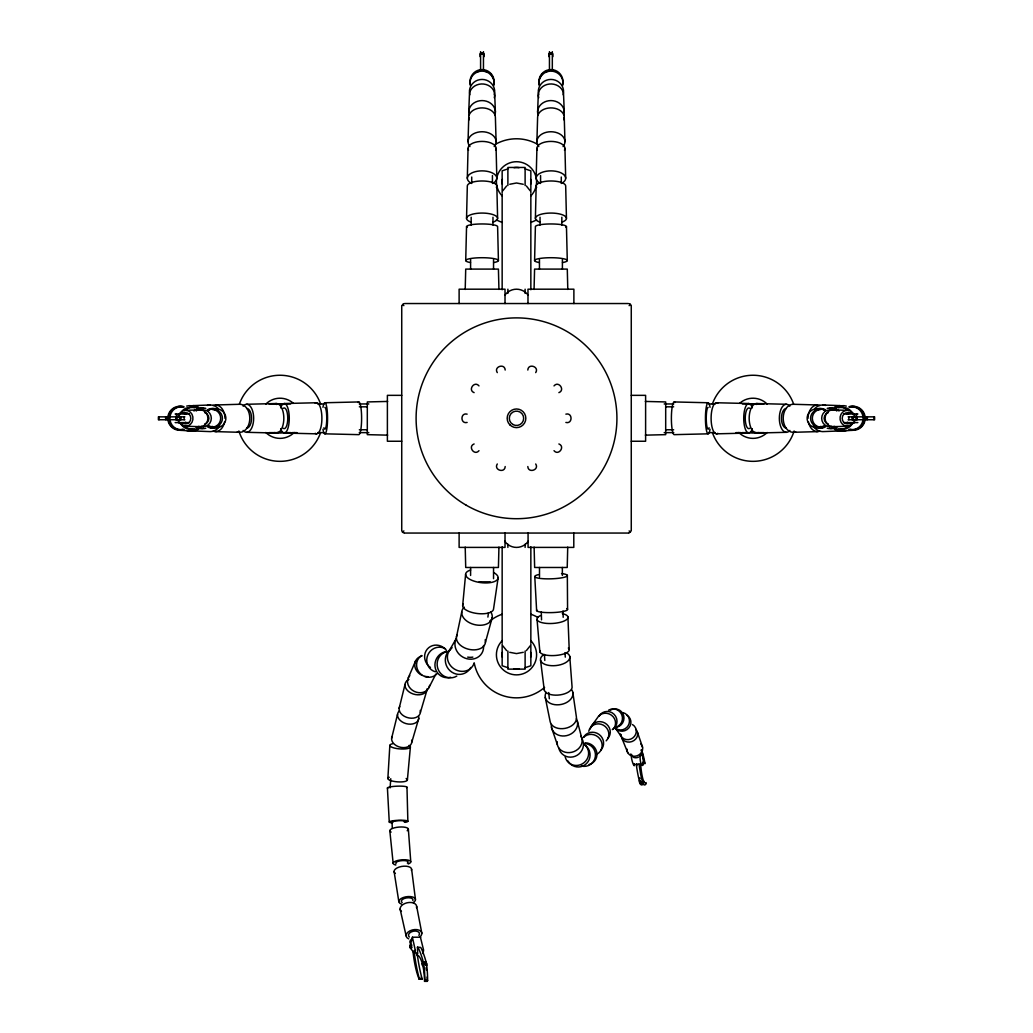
<?xml version="1.0" encoding="UTF-8"?>
<svg xmlns="http://www.w3.org/2000/svg" width="1033" height="1033" viewBox="0 0 1033 1033"><rect width="100%" height="100%" fill="white"/><g stroke="black" fill="none" stroke-linecap="round" stroke-linejoin="round"><path stroke-width="1.5" d="M466.542 218.376L467.316 186.017A14.759 5.049 0 0 1 483.999 181.02A14.759 5.049 0 0 1 496.331 187.322M465.715 260.561L466.542 226.653M534.577 260.561L535.391 226.653A15.534 2.699 0 0 1 552.952 223.98A15.534 2.699 0 0 1 565.929 227.35M535.391 218.376L536.166 186.017M467.316 178.244L468.052 148.429M465.212 289.447L465.715 269.096L498.423 269.096L498.939 289.447M498.939 547.141L498.423 567.479L465.715 567.479L465.212 547.141M536.166 178.244L536.902 148.429M534.061 289.447L534.577 269.096L567.285 269.096L567.788 289.447M567.724 547.141L567.22 567.479L534.642 567.479L534.126 547.141M468.052 141.663L468.75 117.323M536.902 141.663L537.612 117.323A13.326 9.413 0 0 1 552.668 107.974A13.326 9.413 0 0 1 563.798 119.751M468.75 112.119L469.421 94.907A12.654 10.963 0 0 1 483.728 84.047A12.654 10.963 0 0 1 494.291 97.748M537.612 112.119L538.27 94.907M642.642 784.538A34.438 5.978 90 0 1 640.086 783.621L640.318 782.562M642.952 782.794C643.146 776.054 643.972 787.262 643.365 780.457A26.238 4.558 90 0 0 646.09 782.627L645.974 783.97A34.438 5.978 -90 0 1 642.913 783.621L642.952 782.794L640.189 782.82M634.636 764.562L634.52 763.865M639.944 780.78C639.53 786.294 639.143 777.371 639.853 781.258M643.004 763.865C642.423 767.584 642.5 759.449 643.004 763.49M387.866 778.508L389.841 745.4M390.087 787.895L390.771 778.714M631.718 754.477C629.975 756.608 634.882 770.269 634.507 764.213M640.189 754.477C639.156 767.48 646.232 771.974 641.906 750.875M407.389 779.915L410.398 746.885M462.668 605.532L465.625 574.232M487.899 617.088L488.428 612.75M426.113 963.854C426.939 960.767 427.016 967.882 426.125 964.951M498.126 577.821L493.554 608.928A15.534 6.34 6.9 0 1 475.735 613.292A15.534 6.34 6.9 0 1 463.288 603.943M505.189 466.542C504.827 473.643 493.412 469.938 497.286 463.972M527.811 370.046C528.173 362.945 539.588 366.65 535.714 372.616M634.469 764.536L634.03 763.736M640.228 765.066L639.956 765.853L639.195 764.11L636.367 764.11L636.496 766.073A80.858 14.036 -90 0 0 639.75 782.433L642.797 782.213L642.862 778.882A32.707 5.682 90 0 1 640.667 764.355M456.418 637.18L461.751 611.91M399.138 708.38L405.013 684.44M391.623 738.259L397.524 714.332M426.138 965.493C427.081 961.336 422.342 964.047 423.026 966.591A26.238 6.792 -90 0 1 424.55 981.35L427.313 981.35L427.61 980.433A34.438 8.91 -90 0 0 426.435 963.389M485.407 642.41L492.263 617.398M411.818 742.12L418.778 718.387M420.392 712.434L427.378 688.701A11.415 7.967 15.1 0 1 411.095 693.117A11.415 7.967 15.1 0 1 408.9 679.43M424.55 981.35L424.847 980.433A34.438 8.91 -90 0 0 423.672 963.389M420.496 937.525L423.582 950.05L423.052 953.704M401.837 305.652L403.864 303.625M631.163 530.923L629.136 532.963M411.625 944.937L411.638 947.778M425.673 963.26L426.022 961.788A80.858 20.931 -90 0 0 420.754 947.442L417.435 947.209L417.668 953.691L417.125 952.878M408.332 677.738L415.602 660.888M428.863 687.746L435.823 674.136M448.593 651.862L456.199 638.678A14.759 13.222 32.8 0 0 466.955 658.744A14.759 13.222 32.8 0 0 483.521 645.522M502.735 190.847L506.622 185.979M530.265 645.741L526.378 650.596M591.108 726.599L597.332 717.935A9.788 9.31 32.9 0 1 611.42 715.159A9.788 9.31 32.9 0 1 613.034 729.35M528.16 541.215L526.649 543.203A14.346 14.346 0 0 1 506.351 543.203L504.84 541.215M410.346 947.765C411.818 942.78 407.725 947.661 411.754 947.752M422.975 950.153L422.988 952.8M639.75 782.433L642.797 782.213M403.864 532.963L402.573 532.215L403.864 530.923M629.136 305.652L630.427 304.373L631.163 305.652M478.989 450.685C474.521 456.212 467.458 446.501 474.108 443.958M554.011 385.903C558.479 380.376 565.542 390.087 558.892 392.63M412.451 937.215L409.752 947.287L414.75 953.704L415.343 950.554L412.399 937.215L420.715 937.215M412.916 950.98A60.301 15.611 -90 0 0 419.114 979.103L422.148 978.935A89.781 23.242 -90 0 1 417.371 955.047M419.114 979.103L422.148 978.935M507.887 168.896L502.154 170.832L502.154 192.784M525.113 667.692L530.846 665.756L530.846 643.804M509.747 184.274L516.5 182.996L523.253 184.274M523.253 652.314L516.5 653.592L509.747 652.314M467.123 422.445C460.253 424.292 460.253 412.296 467.123 414.143M565.877 414.143C572.747 412.296 572.747 424.292 565.877 422.445M417.435 947.209L417.978 947.442A80.858 20.931 90 0 1 423.246 961.788L423.272 963.04L426.048 963.04M843.148 430.942L852.057 430.309M193.119 405.633L210.332 404.975M839.881 430.942L822.668 431.613A13.326 11.531 -90 0 1 813.216 425.932M215.523 404.975L239.863 404.277A14.023 9.917 -90 0 1 249.702 420.121A14.023 9.917 -90 0 1 237.306 431.833M185.733 410.321L200.286 409.894M832.714 426.694L847.267 426.267M793.137 432.31L817.477 431.613M246.642 404.277L276.457 403.529M387.659 401.437L367.309 401.94L367.309 434.648L387.659 435.151M645.341 435.151L665.691 434.648L665.691 401.94L645.341 401.437M756.543 433.047L786.358 432.31M284.23 403.529L316.576 402.754M324.866 402.754L358.761 401.94M708.134 433.834L674.239 434.648A16.347 2.841 -90 0 1 671.411 416.157A16.347 2.841 -90 0 1 674.962 402.496M716.424 433.834L748.77 433.047M480.59 52.967L483.457 52.967M549.453 52.967L552.319 52.967M480.59 53.793L483.457 53.793M549.453 53.793L552.319 53.793M480.59 54.155L483.457 54.155M549.453 54.155L552.319 54.155M404.6 303.534L628.4 303.534M401.734 395.342L387.388 395.342L387.388 441.246L401.734 441.246M631.266 395.342L645.612 395.342L645.612 441.246L631.266 441.246M269.045 403.955L290.609 403.955M317.725 403.955L324.117 403.955M359.239 403.955L368.807 403.955M664.193 403.955L673.761 403.955M708.883 403.955L715.275 403.955M742.391 403.955L763.955 403.955M359.342 406.821L367.309 406.821M665.691 406.821L673.658 406.821M175.158 413.988L189.413 413.988M843.587 413.988L857.842 413.988M177.043 416.286L179.897 416.286M853.103 416.286L855.957 416.286M184.868 416.854L158.398 416.854L158.398 419.734L184.868 419.734M848.132 416.854L874.602 416.854L874.602 419.734L848.132 419.734M177.043 420.302L179.897 420.302M853.103 420.302L855.957 420.302M175.158 422.6L189.413 422.6M843.587 422.6L857.842 422.6M359.342 429.767L367.309 429.767M665.691 429.767L673.658 429.767M269.045 432.633L290.983 432.633M292.184 432.633L296.975 432.633M317.725 432.633L324.117 432.633M359.239 432.633L368.807 432.633M664.193 432.633L673.761 432.633M708.883 432.633L715.275 432.633M736.025 432.633L740.816 432.633M742.017 432.633L763.955 432.633M404.6 533.054L628.4 533.054M479.105 581.824L490.184 581.824M640.086 783.621L642.913 783.621M410.217 944.95L411.599 944.95M423.246 961.788L426.022 961.788M423.478 963.789L426.242 963.789M424.847 980.433L427.61 980.433M756.543 403.529L786.358 404.277M716.424 402.754L748.77 403.529M674.239 401.94L708.134 402.754M284.23 433.047L316.576 433.834M324.866 433.834L358.761 434.648A16.347 2.841 -90 0 0 361.589 416.157A16.347 2.841 -90 0 0 358.038 402.496M246.642 432.31L276.457 433.047M817.477 404.975L793.137 404.277A14.023 9.917 -90 0 0 783.298 420.121A14.023 9.917 -90 0 0 795.694 431.833M832.714 409.894L847.267 410.321M185.733 426.267L200.286 426.694M215.523 431.613L239.863 432.31M822.668 404.975L839.881 405.633M193.119 430.942L210.332 431.613A13.326 11.531 -90 0 0 219.784 425.932M180.943 430.309L189.852 430.942M525.113 168.896L530.846 170.832L530.846 192.784M507.887 667.692L502.154 665.756L502.154 643.804M629.136 303.625L630.427 304.373M474.108 392.63C467.458 390.087 474.521 380.376 478.989 385.903M558.892 443.958C565.542 446.501 558.479 456.212 554.011 450.685M526.378 185.979L530.265 190.847M506.622 650.596L502.735 645.741M423.272 963.04L422.458 964.215A32.707 8.471 -90 0 0 418.029 955.396A4.3 1.11 -90 0 1 416.557 953.201M402.573 304.373L403.864 305.652M629.136 530.923L630.427 532.215M402.573 532.215L401.837 530.923M615.384 728.175L620.665 735.638M497.286 372.616C493.412 366.65 504.827 362.945 505.189 370.046M535.714 463.972C539.588 469.938 528.173 473.643 527.811 466.542M621.943 738.311L627.728 752.67M636.367 764.11L636.935 765.66M637.555 732.539L642.565 747.195M551.48 727.452L557.303 744.509M577.421 721.473L581.953 738.84M400.12 909.066L406.111 935.833M545.269 697.495L550.176 721.705A13.326 9.271 -9.9 0 0 565.09 728.368A13.326 9.271 -9.9 0 0 576.375 716.837L572.824 692.355M416.661 906.341L421.826 933.238M394.089 871.503L398.828 901.628M411.625 869.308L415.473 899.536M540.543 660.242L544.262 689.967M389.815 830.752L393.16 863.304M548.717 692.536L549.336 698.747M639.969 782.213L639.918 781.516M537.044 619.593L539.859 651.875M569.764 656.433L572.024 686.338A14.023 6.908 -5.7 0 1 557.859 695.106A14.023 6.908 -5.7 0 1 544.339 688.159M408.358 829.189L410.772 861.819M565.012 652.649L565.296 657.143M544.43 654.483L544.804 660.474M534.784 576.763L536.631 610.632M387.414 788.011L389.26 822.01M564.25 112.119L563.579 94.907A12.654 10.963 0 0 0 549.272 84.047A12.654 10.963 0 0 0 538.709 97.748M567.918 616.843L569.196 649.266M494.73 94.907L495.388 112.119M392.036 821.906L392.295 828.285M639.195 764.11L639.311 766.073A80.858 14.036 90 0 0 642.578 782.433M562.998 611.007L563.192 617.295M541.292 611.988L541.537 619.839M564.25 117.323L564.948 141.663M496.098 141.663L495.388 117.323A13.326 9.413 0 0 0 480.332 107.974A13.326 9.413 0 0 0 469.202 119.751M406.976 787.236L407.854 821.274M564.948 148.429L565.684 178.244M566.458 218.376L565.684 186.017A14.759 5.049 0 0 0 549.001 181.02A14.759 5.049 0 0 0 536.669 187.322M566.458 226.653L567.285 260.561M496.098 148.429L496.834 178.244M496.834 186.017L497.609 218.376M498.423 260.561L497.609 226.653A15.534 2.699 0 0 0 480.048 223.98A15.534 2.699 0 0 0 467.071 227.35M567.337 575.291L567.569 609.238M874.021 416.854L874.021 419.734M867.358 416.854L867.358 419.734M866.016 416.854L866.016 419.734M857.016 416.854L857.016 419.734M856.706 416.854L856.706 419.734M856.654 413.988L856.654 415.421M855.957 416.854L855.957 419.734M854.472 413.988L854.472 416.854M854.472 419.734L854.472 422.6M853.426 416.854L853.426 419.734M853.103 416.854L853.103 419.734M852.741 416.854L852.741 419.734M852.018 416.854L852.018 419.734M848.842 416.854L848.842 419.734M631.266 306.401L631.266 530.187M573.883 303.534L573.883 289.188L527.979 289.188L527.979 303.534M573.793 533.054L573.793 547.4L528.07 547.4L528.07 533.054M562.404 259.541L562.404 269.096M562.365 567.479L562.365 575.458M561.836 217.24L561.836 225.091M561.281 177.03L561.281 183.022M552.887 53.768L552.887 56.634M552.319 51.65L552.319 70.631M549.453 51.65L549.453 70.631M548.872 53.768L548.872 56.634M546.586 70.735L546.586 72.026M540.569 175.533L540.569 183.022M540.027 217.24L540.027 225.091M539.458 259.541L539.458 269.096M539.497 567.479L539.497 577.047M530.846 193.984L530.846 289.757M530.846 546.819L530.846 642.603M525.113 185.514L525.113 167.462L507.887 167.462L507.887 185.514M525.113 289.188L525.113 293.385M525.113 544.236L525.113 547.4M525.113 651.061L525.113 669.126L507.887 669.126L507.887 651.061M507.887 289.188L507.887 293.385M507.887 544.236L507.887 547.4M505.021 303.534L505.021 289.188L459.117 289.188L459.117 303.534M505.021 533.054L505.021 547.4L459.117 547.4L459.117 533.054M502.154 193.984L502.154 289.757M502.154 546.819L502.154 642.603M493.542 259.541L493.542 269.096M493.542 567.479L493.542 578.648M492.973 217.24L492.973 225.091M492.431 175.533L492.431 183.022M486.336 70.735L486.336 72.026M484.038 53.768L484.038 56.634M483.457 51.65L483.457 70.631M480.59 51.65L480.59 70.631M480.022 53.768L480.022 56.634M477.724 70.735L477.724 72.026M471.719 177.03L471.719 183.022M471.164 217.24L471.164 225.091M470.596 259.541L470.596 269.096M470.596 567.479L470.596 575.458M401.734 306.401L401.734 530.187M184.158 416.854L184.158 419.734M180.982 416.854L180.982 419.734M180.258 416.854L180.258 419.734M179.897 416.854L179.897 419.734M179.574 416.854L179.574 419.734M178.58 415.421L178.58 413.988L178.528 416.854M178.528 419.734L178.528 422.6M177.043 416.854L177.043 419.734M176.346 413.988L176.346 415.421M176.294 416.854L176.294 419.734M175.984 416.854L175.984 419.734M166.984 416.854L166.984 419.734M165.642 416.854L165.642 419.734M158.979 416.854L158.979 419.734M419.372 978.935A89.781 23.242 -90 0 1 414.233 952.336M421.89 979.103A60.301 15.611 -90 0 1 421.154 977.231M426.035 967.753A26.238 6.792 -90 0 1 426.448 970.219M427.146 977.011A26.238 6.792 -90 0 1 427.313 981.35M427.907 676.68A12.022 10.175 25.2 0 1 424.847 676.331M421.903 675.272A12.022 10.175 25.2 0 1 414.698 664.774A12.022 10.175 25.2 0 1 421.955 655.968M429.625 685.331A11.415 9.671 25.2 0 1 414.31 691.4A11.415 9.671 25.2 0 1 409.791 675.659M401.45 904.082A8.393 3.912 -8.1 0 1 401.075 898.555A8.393 3.912 -8.1 0 1 412.851 897.07A8.393 3.912 -8.1 0 1 413.226 902.597M395.407 873.414A8.832 4.106 -8.1 0 1 401.437 866.48A8.832 4.106 -8.1 0 1 411.392 870.406M402.186 902.584A5.888 2.737 -8.1 0 1 406.201 897.961A5.888 2.737 -8.1 0 1 412.838 900.582M418.636 716.36A10.847 7.567 15.1 0 1 405.943 723.591A10.847 7.567 15.1 0 1 399.371 710.82M411.676 740.183A10.304 7.179 15.1 0 1 400.933 747.375A10.304 7.179 15.1 0 1 392.178 736.464M420.237 710.407A10.847 7.567 15.1 0 1 408.926 717.961A10.847 7.567 15.1 0 1 399.719 706.482M430.477 667.447A12.654 11.867 46.5 0 1 428.76 666.078M427.998 665.291A12.654 11.867 46.5 0 1 428.785 647.639A12.654 11.867 46.5 0 1 446.411 650.338M436.933 673.852A12.022 11.273 46.5 0 1 419.437 672.703A12.022 11.273 46.5 0 1 421.748 655.49M456.806 676.073A13.326 12.77 64.9 0 1 438.276 669.681A13.326 12.77 64.9 0 1 446.282 651.849M470.803 667.447A14.023 13.442 64.9 0 1 450.026 670.74A14.023 13.442 64.9 0 1 450.737 649.086M410.747 943.723A5.591 3.383 -11.8 0 1 412.335 938.765M408.719 938.868A7.98 4.829 -11.8 0 1 408.1 932.037A7.98 4.829 -11.8 0 1 419.217 930.204A7.98 4.829 -11.8 0 1 419.837 937.034M401.45 911.429A8.393 5.088 -11.8 0 1 406.847 902.842A8.393 5.088 -11.8 0 1 416.493 907.697M409.352 937.008A5.591 3.383 -11.8 0 1 413.665 931.146A5.591 3.383 -11.8 0 1 418.894 935.446M490.74 611.91A15.534 10.253 13.6 0 1 475.955 624.913A15.534 10.253 13.6 0 1 464.321 607.146M485.174 639.789A14.759 9.736 13.6 0 1 469.912 649.537A14.759 9.736 13.6 0 1 457.167 634.753M472.856 657.104A10.356 6.831 13.6 0 1 467.678 657.104M409.068 745.4A10.304 2.776 4.3 0 1 405.93 748.848A10.304 2.776 4.3 0 1 392.178 747.363A10.304 2.776 4.3 0 1 392.914 743.657M406.137 778.508A9.788 2.634 4.3 0 1 397.537 781.852A9.788 2.634 4.3 0 1 389.221 777.281M392.011 822.875A9.297 1.369 -2.3 0 1 391.972 820.938A9.297 1.369 -2.3 0 1 405.117 820.409A9.297 1.369 -2.3 0 1 405.156 822.358M387.749 788.373A9.788 1.446 -2.3 0 1 397.163 786.178A9.788 1.446 -2.3 0 1 406.653 787.624M392.927 822.345A6.534 0.968 -2.3 0 1 398.544 820.68A6.534 0.968 -2.3 0 1 404.213 821.906M452.118 647.704A14.023 12.564 32.8 0 0 453.823 668.687A14.023 12.564 32.8 0 0 474.186 662.812A43.037 43.037 0 0 0 544.585 687.397M493.645 572.566A16.347 6.676 6.9 0 1 493.103 582.018A16.347 6.676 6.9 0 1 470.118 579.487A16.347 6.676 6.9 0 1 470.661 570.035M395.82 865.034A8.832 2.75 -5 0 1 395.652 861.135A8.832 2.75 -5 0 1 408.1 860.102A8.832 2.75 -5 0 1 408.267 863.988M391.12 832.094A9.297 2.892 -5 0 1 398.97 827.071A9.297 2.892 -5 0 1 407.183 830.752M396.013 863.562A6.198 1.924 -5 0 1 402.689 860.579A6.198 1.924 -5 0 1 407.351 863.084M435.371 671.786A12.654 12.099 -61.2 0 1 427.869 654.883A12.654 12.099 -61.2 0 1 445.494 648.827M450.659 677.274A13.326 12.732 -61.2 0 1 435.048 666.814A13.326 12.732 -61.2 0 1 447.16 651.397M182.931 429.909A12.022 12.022 0 0 1 167.798 418.288A12.022 12.022 0 0 1 182.931 406.679M182.776 429.328A11.415 11.415 0 0 1 168.405 418.288A11.415 11.415 0 0 1 182.776 407.26M212.127 409.455A8.832 8.535 -90 0 1 220.378 420.586A8.832 8.535 -90 0 1 207.853 425.945M207.853 410.643A8.832 8.535 -90 0 1 209.919 409.752M201.112 410.178A8.393 8.109 -90 0 1 211.326 418.288A8.393 8.109 -90 0 1 201.112 426.397M204.689 412.606A5.888 5.694 -90 0 1 204.689 423.982M194.785 428.772A10.847 10.485 -90 0 1 184.662 425.97M184.662 410.618A10.847 10.485 -90 0 1 194.785 407.815M203.566 428.243A10.304 9.956 90 0 1 196.012 427.223M193.946 411.005A10.304 9.956 90 0 1 203.566 408.332M183.797 429.328A11.415 11.027 -90 0 1 169.903 418.288A11.415 11.027 -90 0 1 183.797 407.26M192.564 428.772A10.847 10.485 -90 0 1 180.775 423.724M180.775 412.864A10.847 10.485 -90 0 1 189.852 407.441M197.703 427.985A12.654 12.228 90 0 1 186.689 430.516M186.689 406.072A12.654 12.228 90 0 1 197.703 408.603M177.934 406.679A12.022 11.608 -90 0 1 183.939 406.679M183.939 429.909A12.022 11.608 -90 0 1 177.934 429.909M175.132 428.708A12.022 11.608 -90 0 1 172.731 426.797M224.626 421.735A13.326 9.413 90 0 1 213.082 431.161M213.082 405.427A13.326 9.413 90 0 1 224.626 414.84M224.794 415.976A13.326 9.413 90 0 1 224.949 418.288M178.502 414.336A5.591 5.075 -90 0 1 185.682 414.336M185.682 422.252A5.591 5.075 -90 0 1 178.502 422.252M198.31 410.178A8.393 7.605 -90 0 1 207.891 418.288A8.393 7.605 -90 0 1 198.31 426.397M179.471 414.31A7.98 7.231 -90 0 1 190.382 412.18A7.98 7.231 -90 0 1 190.382 424.408A7.98 7.231 -90 0 1 179.471 422.277M183.203 413.445A5.591 5.075 90 0 1 190.808 418.288A5.591 5.075 90 0 1 183.203 423.143M315.207 403.283A15.534 5.32 -90 0 1 321.896 418.288A15.534 5.32 -90 0 1 315.207 433.305M280.653 407.854A14.759 5.049 -90 0 1 287.794 407.854A14.759 5.049 -90 0 1 287.794 428.734A14.759 5.049 -90 0 1 280.653 428.734M283.313 408.293A10.356 3.538 90 0 1 287.768 418.288A10.356 3.538 90 0 1 283.313 428.295M207.401 409.817A9.788 9.452 -90 0 1 216.853 409.817M214.58 427.752A9.788 9.452 -90 0 1 207.401 426.771M205.787 428.243A10.304 9.956 -90 0 1 198.233 427.223M196.18 411.005A10.304 9.956 -90 0 1 205.787 408.332M208.743 409.817A9.788 9.749 -90 0 1 218.492 409.817M216.142 427.752A9.788 9.749 -90 0 1 208.743 426.771M214.218 409.313A9.297 9.271 -90 0 1 225.801 419.514A9.297 9.271 -90 0 1 211.985 426.345M274.546 404.032A14.759 7.386 -90 0 1 283.83 418.288A14.759 7.386 -90 0 1 274.546 432.556M243.129 406.15A14.023 7.011 -90 0 1 253.653 418.288A14.023 7.011 -90 0 1 243.129 430.438M246.642 408.448A9.839 4.92 -90 0 1 251.561 418.288A9.839 4.92 -90 0 1 246.642 428.127M322.955 407.312A15.534 2.699 90 0 1 326.764 407.312A15.534 2.699 90 0 1 326.764 429.276A15.534 2.699 90 0 1 322.955 429.276M324.866 407.389A10.898 1.898 -90 0 1 326.686 421.115A10.898 1.898 -90 0 1 323.91 427.739M213.611 409.455A8.832 8.806 -90 0 1 222.121 420.586A8.832 8.806 -90 0 1 209.208 425.945M207.349 405.427A13.326 11.531 -90 0 1 218.492 408.874M198.594 429.25A12.654 10.963 90 0 1 190.279 430.516M190.279 406.072A12.654 10.963 90 0 1 198.594 407.338M850.069 406.679A12.022 12.022 0 0 1 865.202 418.288A12.022 12.022 0 0 1 850.069 429.909M850.224 407.26A11.415 11.415 0 0 1 864.595 418.288A11.415 11.415 0 0 1 850.224 429.328M823.081 409.752A8.832 8.535 -90 0 1 825.147 410.643M825.147 425.945A8.832 8.535 -90 0 1 812.622 420.586A8.832 8.535 -90 0 1 820.873 409.455M831.888 426.397A8.393 8.109 -90 0 1 821.674 418.288A8.393 8.109 -90 0 1 831.888 410.178M828.311 423.982A5.888 5.694 -90 0 1 828.311 412.606M838.215 407.815A10.847 10.485 -90 0 1 848.338 410.618M848.338 425.97A10.847 10.485 -90 0 1 838.215 428.772M829.434 408.332A10.304 9.956 -90 0 1 839.054 411.005M836.988 427.223A10.304 9.956 -90 0 1 829.434 428.243M849.203 407.26A11.415 11.027 -90 0 1 863.097 418.288A11.415 11.027 -90 0 1 849.203 429.328M843.148 407.441A10.847 10.485 -90 0 1 852.225 412.864M852.225 423.724A10.847 10.485 -90 0 1 840.436 428.772M846.311 430.516A12.654 12.228 -90 0 1 835.297 427.985M835.297 408.603A12.654 12.228 -90 0 1 846.311 406.072M849.061 406.679A12.022 11.608 -90 0 1 855.066 406.679M860.269 426.797A12.022 11.608 -90 0 1 857.868 428.708M855.066 429.909A12.022 11.608 -90 0 1 849.061 429.909M819.918 431.161A13.326 9.413 90 0 1 808.374 421.735M808.051 418.288A13.326 9.413 90 0 1 808.206 415.976M808.374 414.84A13.326 9.413 90 0 1 819.918 405.427M847.318 414.336A5.591 5.075 -90 0 1 854.498 414.336M854.498 422.252A5.591 5.075 -90 0 1 847.318 422.252M834.69 426.397A8.393 7.605 -90 0 1 825.109 418.288A8.393 7.605 -90 0 1 834.69 410.178M853.529 422.277A7.98 7.231 -90 0 1 842.618 424.408A7.98 7.231 -90 0 1 842.618 412.18A7.98 7.231 -90 0 1 853.529 414.31M849.797 423.143A5.591 5.075 -90 0 1 842.192 418.288A5.591 5.075 -90 0 1 849.797 413.445M717.793 433.305A15.534 5.32 -90 0 1 711.104 418.288A15.534 5.32 -90 0 1 717.793 403.283M752.347 428.734A14.759 5.049 -90 0 1 745.206 428.734A14.759 5.049 -90 0 1 745.206 407.854A14.759 5.049 -90 0 1 752.347 407.854M749.687 428.295A10.356 3.538 -90 0 1 745.232 418.288A10.356 3.538 -90 0 1 749.687 408.293M827.213 408.332A10.304 9.956 -90 0 1 836.82 411.005M834.767 427.223A10.304 9.956 -90 0 1 827.213 428.243M816.147 409.817A9.788 9.452 -90 0 1 825.599 409.817M825.599 426.771A9.788 9.452 -90 0 1 818.42 427.752M821.015 426.345A9.297 9.271 -90 0 1 807.199 419.514A9.297 9.271 -90 0 1 818.782 409.313M814.508 409.817A9.788 9.749 -90 0 1 824.257 409.817M824.257 426.771A9.788 9.749 -90 0 1 816.858 427.752M758.454 432.556A14.759 7.386 -90 0 1 749.17 418.288A14.759 7.386 -90 0 1 758.454 404.032M789.871 430.438A14.023 7.011 -90 0 1 779.347 418.288A14.023 7.011 -90 0 1 789.871 406.15M786.358 428.127A9.839 4.92 -90 0 1 781.439 418.288A9.839 4.92 -90 0 1 786.358 408.448M710.045 429.276A15.534 2.699 90 0 1 706.236 429.276A15.534 2.699 90 0 1 706.236 407.312A15.534 2.699 90 0 1 710.045 407.312M709.09 427.739A10.898 1.898 -90 0 1 706.314 421.115A10.898 1.898 -90 0 1 708.134 407.389M823.792 425.945A8.832 8.806 -90 0 1 810.879 420.586A8.832 8.806 -90 0 1 819.389 409.455M814.508 408.874A13.326 11.531 -90 0 1 825.651 405.427M842.721 430.516A12.654 10.963 -90 0 1 834.406 429.25M834.406 407.338A12.654 10.963 -90 0 1 842.721 406.072M504.75 295.309A14.346 14.346 0 0 1 528.25 295.309M640.034 778.882A32.707 5.682 -90 0 1 639.776 777.901M641.39 749.816A60.301 10.472 -90 0 1 644.837 762.78L644.85 763.787A89.781 15.585 90 0 0 642.061 755.33M584.161 744.561A12.022 11.841 -90 0 1 586.615 763.464A12.022 11.841 -90 0 1 567.982 760.985M584.213 743.553A11.415 11.247 -90 0 1 595.37 756.466A11.415 11.247 -90 0 1 581.308 765.995M626.928 715.275A8.832 8.406 -32.9 0 1 628.89 727.865A8.832 8.406 -32.9 0 1 615.797 728.704M632.467 724.559A8.393 7.98 -32.9 0 1 632.738 738.014A8.393 7.98 -32.9 0 1 619.929 733.675M600.806 750.126A10.847 10.317 32.9 0 0 599.024 734.398A10.847 10.317 32.9 0 0 583.413 737.472A10.847 10.317 32.9 0 1 599.644 738.569A10.847 10.317 32.9 0 1 597.229 754.025M588.758 731.235A10.304 9.801 32.9 0 1 603.349 725.179A10.304 9.801 32.9 0 1 606.19 740.842M585.182 742.83A11.415 10.859 32.9 0 1 589.094 764.51M582.07 738.827A12.654 12.034 -32.9 0 1 575.239 756.233A12.654 12.034 -32.9 0 1 558.814 748.112M585.53 745.645A12.022 11.44 -32.9 0 1 582.225 763.916A12.022 11.44 -32.9 0 1 565.193 756.866M571.869 689.967A14.023 9.762 -9.9 0 1 559.137 704.751A14.023 9.762 -9.9 0 1 546.16 692.355M635.695 729.13A8.393 7.489 -20.4 0 1 632.002 741.539A8.393 7.489 -20.4 0 1 621.143 734.515M640.796 743.954A7.98 7.115 -20.4 0 1 637.296 755.743A7.98 7.115 -20.4 0 1 626.966 749.067M641.157 750.165A5.591 4.997 -20.4 0 1 639.789 756.285M638.575 757.086A5.591 4.997 -20.4 0 1 633.074 757.086M631.989 756.285A5.591 4.997 -20.4 0 1 630.75 754.013M562.326 613.615A15.534 5.23 -3.6 0 1 564.47 620.872A15.534 5.23 -3.6 0 1 542.635 622.822A15.534 5.23 -3.6 0 1 540.504 615.552M568.318 648.04A14.759 4.971 -3.6 0 1 555.961 655.439A14.759 4.971 -3.6 0 1 539.988 650.57M590.205 729.001A10.304 9.801 32.9 0 1 604.796 722.958A10.304 9.801 32.9 0 1 607.636 738.621M598.946 716.295A9.788 9.607 63.3 0 1 614.08 714.281A9.788 9.607 63.3 0 1 612.311 729.621M608.618 710.149A9.297 9.129 63.3 0 1 621.737 714.629A9.297 9.129 63.3 0 1 615.823 727.129M567.001 653.114A14.759 7.27 -5.7 0 1 564.87 663.083A14.759 7.27 -5.7 0 1 544.998 664.387A14.759 7.27 -5.7 0 1 543.681 654.651M561.539 573.573A16.347 2.802 -1.8 0 1 563.605 577.447A16.347 2.802 -1.8 0 1 540.582 578.48A16.347 2.802 -1.8 0 1 538.503 574.606M566.678 608.579A15.534 2.66 -1.8 0 1 553.494 612.543A15.534 2.66 -1.8 0 1 536.798 609.935M610.348 710.149A9.297 9.129 -63.3 0 1 623.7 715.779A9.297 9.129 -63.3 0 1 614.674 727.439M623.144 712.68A8.832 8.664 -63.3 0 1 628.232 725.579A8.832 8.664 -63.3 0 1 614.519 727.4M576.388 718.697A13.326 11.363 -16.7 0 1 566.73 735.612A13.326 11.363 -16.7 0 1 551.338 724.469M580.972 736.193A12.654 10.795 -16.7 0 1 571.791 752.269A12.654 10.795 -16.7 0 1 557.161 741.681M470.454 84.732A12.022 12.022 0 0 1 482.075 69.598A12.022 12.022 0 0 1 493.684 84.732M479.118 70.593A11.415 11.415 0 0 1 482.075 70.192M490.146 73.537A11.415 11.415 0 0 1 493.103 78.663M469.847 94.804A12.654 12.228 0 0 1 482.075 79.425A12.654 12.228 0 0 1 494.291 94.804M470.454 85.739A12.022 11.608 0 0 1 482.075 71.122A12.022 11.608 0 0 1 493.684 85.739M469.925 146.621A14.023 9.917 0 0 1 482.075 131.746A14.023 9.917 0 0 1 494.213 146.621M471.087 222.134A15.534 5.32 0 0 1 471.087 214.619A15.534 5.32 0 0 1 493.051 214.619A15.534 5.32 0 0 1 493.051 222.134M471.629 183.461A14.759 7.386 0 0 1 471.629 173.028A14.759 7.386 0 0 1 492.509 173.028A14.759 7.386 0 0 1 492.509 183.461M468.53 150.25A14.023 7.011 0 0 1 482.075 141.418A14.023 7.011 0 0 1 495.62 150.25M470.506 262.563A16.347 2.841 0 0 1 470.506 258.547A16.347 2.841 0 0 1 493.632 258.547A16.347 2.841 0 0 1 493.632 262.563M469.202 115.115A13.326 11.531 0 0 1 482.075 100.588A13.326 11.531 0 0 1 494.936 115.115M794.119 430.968A43.037 43.037 0 0 1 712.357 432.491M712.357 404.097A43.037 43.037 0 0 1 793.615 404.097M767.183 432.491A20.079 20.079 0 0 1 738.789 432.491M739.744 403.193A20.079 20.079 0 0 1 767.183 404.097M755.485 432.427A14.346 14.346 0 0 1 750.487 432.427M749.274 404.432A14.346 14.346 0 0 1 756.698 404.432M536.618 219.848A43.037 43.037 0 0 1 530.704 222.431M502.296 222.431A43.037 43.037 0 0 1 496.382 219.848M494.988 144.543A43.037 43.037 0 0 1 538.012 144.543M502.296 196.012A20.079 20.079 0 0 1 502.296 167.604A20.079 20.079 0 0 1 530.704 167.604A20.079 20.079 0 0 1 530.704 196.012M502.374 184.3A14.346 14.346 0 0 1 502.374 179.316M514.008 167.682A14.346 14.346 0 0 1 518.992 167.682M530.626 179.316A14.346 14.346 0 0 1 530.626 184.3M320.643 432.491A43.037 43.037 0 0 1 238.881 430.968M239.385 404.097A43.037 43.037 0 0 1 320.643 404.097M294.211 432.491A20.079 20.079 0 0 1 265.817 432.491M265.817 404.097A20.079 20.079 0 0 1 293.256 403.193M282.513 432.427A14.346 14.346 0 0 1 277.515 432.427M276.302 404.432A14.346 14.346 0 0 1 283.726 404.432M489.668 621.13A43.037 43.037 0 0 1 502.296 614.157M530.704 614.157A43.037 43.037 0 0 1 538.012 617.514M530.704 640.576A20.079 20.079 0 0 1 530.704 668.984A20.079 20.079 0 0 1 502.296 668.984A20.079 20.079 0 0 1 502.296 640.576M518.992 668.906A14.346 14.346 0 0 1 514.008 668.906M502.374 657.272A14.346 14.346 0 0 1 502.374 652.288M530.626 652.288A14.346 14.346 0 0 1 530.626 657.272M539.316 84.732A12.022 12.022 0 0 1 550.925 69.598A12.022 12.022 0 0 1 562.546 84.732M539.897 78.663A11.415 11.415 0 0 1 542.854 73.537M550.925 70.192A11.415 11.415 0 0 1 553.882 70.593M538.709 94.804A12.654 12.228 0 0 1 550.925 79.425A12.654 12.228 0 0 1 563.153 94.804M539.316 85.739A12.022 11.608 0 0 1 550.925 71.122A12.022 11.608 0 0 1 562.546 85.739M538.787 146.621A14.023 9.917 0 0 1 550.925 131.746A14.023 9.917 0 0 1 563.075 146.621M539.949 222.134A15.534 5.32 0 0 1 539.949 214.619A15.534 5.32 0 0 1 561.913 214.619A15.534 5.32 0 0 1 561.913 222.134M540.491 183.461A14.759 7.386 0 0 1 540.491 173.028A14.759 7.386 0 0 1 561.371 173.028A14.759 7.386 0 0 1 561.371 183.461M537.38 150.25A14.023 7.011 0 0 1 550.925 141.418A14.023 7.011 0 0 1 564.47 150.25M539.368 262.563A16.347 2.841 0 0 1 539.368 258.547A16.347 2.841 0 0 1 562.494 258.547A16.347 2.841 0 0 1 562.494 262.563M538.064 115.115A13.326 11.531 0 0 1 550.925 100.588A13.326 11.531 0 0 1 563.798 115.115M414.465 950.941C414.556 956.041 415.847 948.268 414.465 950.941M422.239 963.854C422.329 968.954 423.62 961.181 422.239 963.854M512.91 424.511A7.166 7.166 0 0 0 523.666 418.288A7.166 7.166 0 0 0 512.91 412.077A7.166 7.166 0 0 0 512.91 424.511M509.902 424.886A9.323 9.323 0 0 0 525.513 420.702A9.323 9.323 0 0 0 514.085 409.288A9.323 9.323 0 0 0 509.902 424.886M466.296 505.253A100.421 100.421 0 0 0 616.921 418.288A100.421 100.421 0 0 0 466.296 331.335A100.421 100.421 0 0 0 466.296 505.253"/></g></svg>
